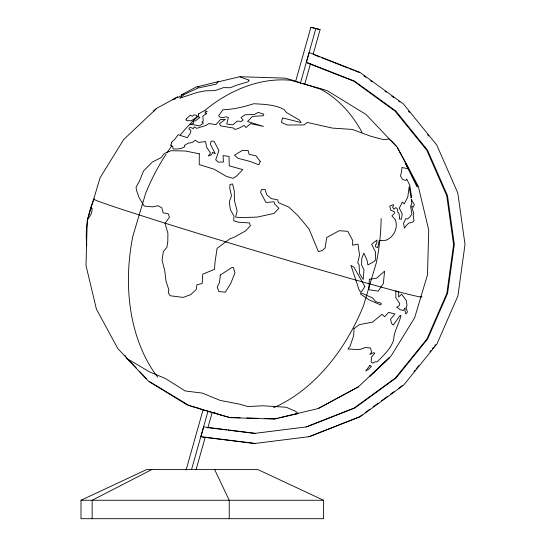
<?xml version="1.0" encoding="UTF-8"?>
<svg xmlns="http://www.w3.org/2000/svg" width="546" height="546" viewBox="0 0 546 546"><rect width="100%" height="100%" fill="white"/><g stroke="black" fill="none" stroke-linecap="round" stroke-linejoin="round"><path stroke-width="0.82" d="M94.205 198.717C88.145 212.326 85.272 227.662 86.575 242.997L86.773 245.727M186.111 469.99L202.975 410.142M295.639 81.409L310.892 27.3L320.106 29.634L313.172 54.225M300.327 83.599L315.881 28.508M191.55 469.512L207.944 411.363M255.248 433.319L203.672 426.917L200.914 436.698L255.262 443.434M306.333 62.292L309.207 52.505L359.862 72.331L403.378 103.904L436.786 145.059L457.807 193.004L465.008 244.458L457.91 295.925L436.984 343.898L403.658 385.101L360.21 416.728L309.589 436.623L254.518 443.516L202.675 437.087M196.014 469.86L205.262 437.073M207.801 428.05L212.189 412.476M304.62 84.555L310.401 64.059M414.025 371.444L415.083 370.14M416.141 368.83L418.782 365.561M429.893 351.829L430.951 350.518M432.534 348.56L433.592 347.249M434.65 345.939L435.708 344.635M156.306 108.756L123.635 139.585L100.075 177.784L87.237 220.761L85.995 265.574L96.43 309.173L117.827 348.594L136.493 368.243M279.641 417.663L318.229 408.545L358.422 386.807L391.093 355.978L414.653 317.772L427.491 274.802L428.733 229.989L418.304 186.391L397.304 147.713M153.911 111.002L153.522 111.309L156.518 108.374L177.784 96.881L172.611 99.659L175.771 98.703M362.223 414.803L359.466 416.81L308.845 436.704M364.981 412.79L369.813 409.275M373.259 406.77L378.085 403.255M381.531 400.744L387.742 396.225M390.499 394.219L393.946 391.707M398.778 388.192L402.225 385.681M177.853 97.413L181.47 95.707M318.229 408.545L358.422 386.807M87.817 218.066L89.51 217.076L91.605 212.954L92.199 208.429L90.848 207.903M151.843 469.54L92.158 500.266L92.158 518.7M80.992 500.266L146.724 469.54L257.814 469.54L323.553 500.266L323.553 518.7L80.992 518.7L80.992 500.266L323.553 500.266M306.074 426.931L354.115 408.046L395.352 378.03L426.979 338.923L446.84 293.4L453.583 244.547L446.744 195.707L426.788 150.211L395.086 111.145L353.788 81.183L307.282 62.981M218.202 81.661L195.939 87.107L181.272 94.99L183.633 94.158M278.003 418.052L274.72 418.823L264.598 418.516M127.109 358.681L149.693 371.969L165.308 378.439L185.183 390.956L202.204 393.086L220.277 400.43L239.612 404.17L247.945 406.558L262.612 405.787L286.138 407.227L295.372 411.22L298.068 413.534L274.74 419.048L229.989 417.67L191.011 406.238L186.964 404.798L148.601 381.306L127.109 358.681L125.061 355.562M295.632 413.923L298.068 413.534M197.331 87.019L198.894 86.794M254.504 433.401L306.818 426.849L354.859 407.964L396.096 377.948L427.723 338.841L447.583 293.318L454.327 244.465L447.488 195.625L427.532 150.13L395.83 111.063L354.531 81.101L306.449 62.278M240.015 76.733L284.705 78.112L289.25 79.245M230.023 417.451L240.144 417.765M246.888 417.97L257.849 418.304M207.999 427.634L226.604 429.941M228.289 430.146L253.658 433.292M310.892 27.3L320.106 29.634M228.426 417.089L223.43 415.752M198.778 408.251L191.093 406.033M220.673 414.974L199.829 408.79M299.884 82.569L291.298 79.812A171.833 119.267 -74.5 0 0 289.667 79.627M302.225 83.326L320.952 89.346A171.833 119.267 -74.5 0 1 362.005 132.378M213.288 412.489L217.192 413.738M218.748 414.243L222.652 415.499M323.635 89.53L327.675 90.964L365.991 114.421L396.314 146.355M189.066 405.344L190.417 405.801M188.384 405.112L149.461 381.579M314.796 55.064L319.546 56.921M321.922 57.856L348.041 68.079M349.617 68.7L353.576 70.25M355.159 70.864L359.118 72.413M363.875 75.867L365.916 77.348M370.679 80.801L372.038 81.791M384.957 91.162L386.315 92.144M391.755 96.096L393.796 97.57M398.553 101.024L399.911 102.013M139.407 371.314L146.41 378.678M408.463 111.172L409.527 112.476M427.552 134.691L428.617 135.995M214.619 469.54L229.231 500.266L229.231 518.7M381.128 218.523A171.833 119.267 -74.5 0 1 376.406 262.496L363.568 305.473A171.833 119.267 -74.5 0 1 273.539 407.76M323.164 89.64A171.833 123.655 -72.2 0 0 321.683 88.902L290.568 80.255A171.833 123.655 -72.2 0 0 204.88 110.353M157.692 377.19A171.833 123.655 -72.2 0 1 132.78 236.432L145.618 193.455A171.833 123.655 -72.2 0 1 166.073 154.19M167.021 152.75A171.833 123.655 -72.2 0 1 171.942 145.659M180.364 134.814A171.833 123.655 -72.2 0 1 198.389 115.95M421.068 296.287A171.833 3.433 16.6 0 1 385.537 288.308L354.429 279.661A171.833 3.433 16.6 0 1 154.027 219.71L124.372 210.176A171.833 3.433 16.6 0 1 93.659 199.276M199.297 153.795L199.222 164.578L214.025 169.192L226.297 176.324L233.005 178.371L236.555 176.065L242.806 169.622L229.238 165.854L229.054 156.449L223.089 155.583L223.43 162.053L218.072 162.073L215.711 159.821L218.932 150.566L213.964 141.107L211.07 141.216L210.422 144.308L215.308 153.829L212.558 152.348L211.575 154.805L208.333 155.965L210.497 153.126L206.552 147.051L205.542 141.564L198.58 142.404L195.222 140.233L192.212 142.526L188.077 143.229L184.473 145.407L184.712 146.888L180.965 148.43L177.668 148.969L173.068 148.942L172.761 146.697L170.461 145.256L171.853 143.236L171.226 142.533L174.604 139.483L178.18 134.746L187.319 137.688L190.609 132.76L190.807 130.317L188.814 128.917L190.063 127.191L193.345 128.651L194.13 126.897L196.758 128.337L205.999 125.409L208.988 123.567L215.998 124.597L220.42 119.574L225.334 119.321L219.451 123.744L220.639 125.887L233.442 128.03L235.033 129.484L238.431 128.419L244.28 125.437L245.966 127.546L250.532 123.635L263.418 126.385L247.556 121.492L252.45 116.428L263.138 115.738L263.841 114.216L258.265 112.38L254.34 114.489L245.072 114.81L241.039 117.486L243.182 120.052L241.271 121.444L237.312 121.069L232.76 124.843L226.747 124.058L228.33 117.445L226.092 116.803L222.365 117.711L219.751 117.042L218.639 115.643L222.925 109.766C233.517 109.371 243.625 106.996 253.726 103.733C263.95 104.3 274.597 104.593 283.886 109.35L286.575 112.592L299.522 120.127L301.092 122.584L282.48 117.868L281.422 122.454L287.367 125.027L304.074 124.911L307.227 122.434L332.405 128.092L352.17 129.422L371.082 136.343L383.913 139.715L388.766 139.046L392.035 141.523L397.078 146.84L407.794 166.578L417.731 186.78L416.871 186.63L405.234 162.885L408.026 168.81L401.952 167.445L401.631 171.581L400.477 175.901L402.648 179.518L405.951 180.467L406.674 178.986L409.677 185.012L411.534 196.464L411.104 197.993L409.179 186.746L407.787 196.983L404.252 203.904L402.457 202.088L399.29 208.108L402.218 213.998L401.412 219.226L399.181 218.96L399.59 217.404L398.955 213.37L397.761 212.114L397.44 208.893L395.836 207.589L394.007 209.227L392.533 207.03L393.55 205.856L393.373 204.538L389.796 206.033L390.595 210.067L394.348 211.773L394.546 213.227L391.953 215.902L395.447 219.861C398.225 228.16 393.987 236.937 385.885 240.288L379.17 240.629L377.743 247.536L375.614 246.942L375.539 244.642L376.754 243.885L376.945 240.076L371.628 244.28L375.471 251.918L375.716 259.971L373.676 261.718L367.929 264.947L366.905 259.835L363.827 253.126L361.807 258.422L361.561 264.885L363.943 269.765L363.186 279.477L359.575 273.723L359.043 264.673L357.739 262.851L359.541 255.071L357.985 244.178L352.525 245.181L352.784 240.629L347.761 231.327L339.216 230.692L326.72 237.496L325.136 247.911L322.249 250.546L318.427 251.679L309.043 228.972L298.014 215.718L288.827 207.084L278.48 202.689L277.627 199.816L271.219 198.587L266.578 194.622L265.233 189.544L261.397 189.605L260.626 192.485L265.943 202.484L273.949 201.774L274.836 204.252L278.897 208.272L273.976 213.445L257.18 217.103L239.933 217.601L235.592 217.035L237.155 210.927L234.473 200.826L234.275 190.984L232.603 183.968L229.982 184.466L229.757 188.193L231.484 195.939L229.313 201.904L230.33 209.446L233.913 216.066L233.763 220.816L238.356 222.215L249.502 222.925L250.355 225.805L245.564 230.917L233.811 237.421L230.078 238.67L217.069 248.382L215.042 262.053L214.53 269.308L202.73 274.208L202.156 283.551L196.942 284.725L196.198 289.503L190.772 294.642L183.081 297.399L170.168 295.748L168.304 292.84L168.796 289.667L166.045 281.292L164.735 270.645L162.087 260.224L163.295 251.726L166.905 247.249L167.806 241.523L167.895 233.162L165.001 223.307L169.437 217.26L168.284 213.8L163.104 212.824L161.828 207.821L158.06 205.726L152.491 206.873L144.199 206.081L139.114 197.693L136.589 190.534L136.036 187.196L139.257 181.572L143.571 170.905L152.368 162.012L161.268 157.514L164.257 153.522L171.082 150.703L185.326 151.01L199.297 153.795M398.71 292.13L398.587 297.017L401.624 294.185L406.251 300.484L407.029 305.507L406.142 307.309L407.405 312.128L405.931 313.943L404.982 310.988L405.084 307.862L403.255 310.524L400.382 309.766L396.696 307.152L399.126 305.828L399.781 303.624L395.87 297.754L395.823 290.902L398.71 292.13M353.992 328.624L353.672 335.797L349.966 346.403L347.898 348.99L357.364 349.522L360.483 349.29L365.301 347.509L370.516 347.966L371.601 352.218L369.758 354.463L373.498 352.716L374.843 353.071L371.478 357.173L371.184 362.012L372.775 363.199L375.409 361.752L377.109 361.834C383.585 355.378 390.615 349.044 393.646 340.042C393.857 331.108 399.133 323.969 400.948 315.574L400.218 315.383L393.236 325.082L391.489 323.3L390.554 319.192L394.956 313.998L388.636 312.332L384.63 316.796L382.009 314.284L372.59 322.133L359.364 324.645L353.992 328.624M369.389 279.265L368.809 289.694L378.146 291.161L383.381 283.524L384.582 271.164L376.583 278.235L369.389 279.265M360.838 292.786L360.667 294.246L369.11 299.843L380.746 304.955L381.265 303.221L375.812 301.706L372.508 297.904L360.838 292.786M220.372 274.993L219.417 282.76L217.178 286.909L218.803 291.462L225.273 292.226L230.726 283.442L234.998 272.829L233.395 267.608L232.282 267.274L220.372 274.993M186.179 119.048L186.015 120.154L187.79 120.727L191.407 120.727L196.608 117.281L196.505 115.281L194.199 114.872L192.11 116.237L190.363 115.131L186.179 119.048M411.309 199.345L411.786 203.61L410.599 206.156L411.861 213.868L409.923 217.001L407.473 219.001L405.76 218.625L403.549 223.225L404.429 228.139L406.429 225.314L408.811 223.137L412.721 222.161L413.991 220.577L413.158 215.09L413.868 213.977L411.643 206.156L413.261 207.098L414.332 204.634L411.309 199.345M198.607 113.889L197.843 116.68L199.877 117.335L195.413 120.884L193.223 121.314L193.782 123.171L190.022 124.618L193.659 124.727L199.358 125.955L203.528 123.116L201.843 121.983L203.289 120.987L202.771 116.066L206.825 113.636L204.791 112.981L207.18 111.425L204.054 110.804L198.607 113.889M260.217 161.377L258.879 164.762L249.631 161.309L238.124 158.333L234.459 155.214L242.438 150.348L248.143 150.546L249.031 154.327L255.978 155.794L260.217 161.377M248.969 80.126L248.13 81.77L236.241 85.34L230.255 87.749L223.532 87.613L215.138 90.588L205.576 90.82L197.311 92.37L179.675 98.273L184.439 94.328L197.952 88.036L216.339 84.111L217.69 81.975L239.592 76.761L248.969 80.126M364.851 286.568L361.602 291.557L359.473 290.963L350.948 265.356L354.074 267.376L364.851 286.568M384.916 362.059L378.057 368.543L389.339 357.814L384.916 362.059M369.854 365.438L365.69 370.966L368.318 369.533L371.464 366.346L369.854 365.438M369.683 376.33L369.41 376.631L379.422 367.199L369.683 376.33"/></g></svg>
